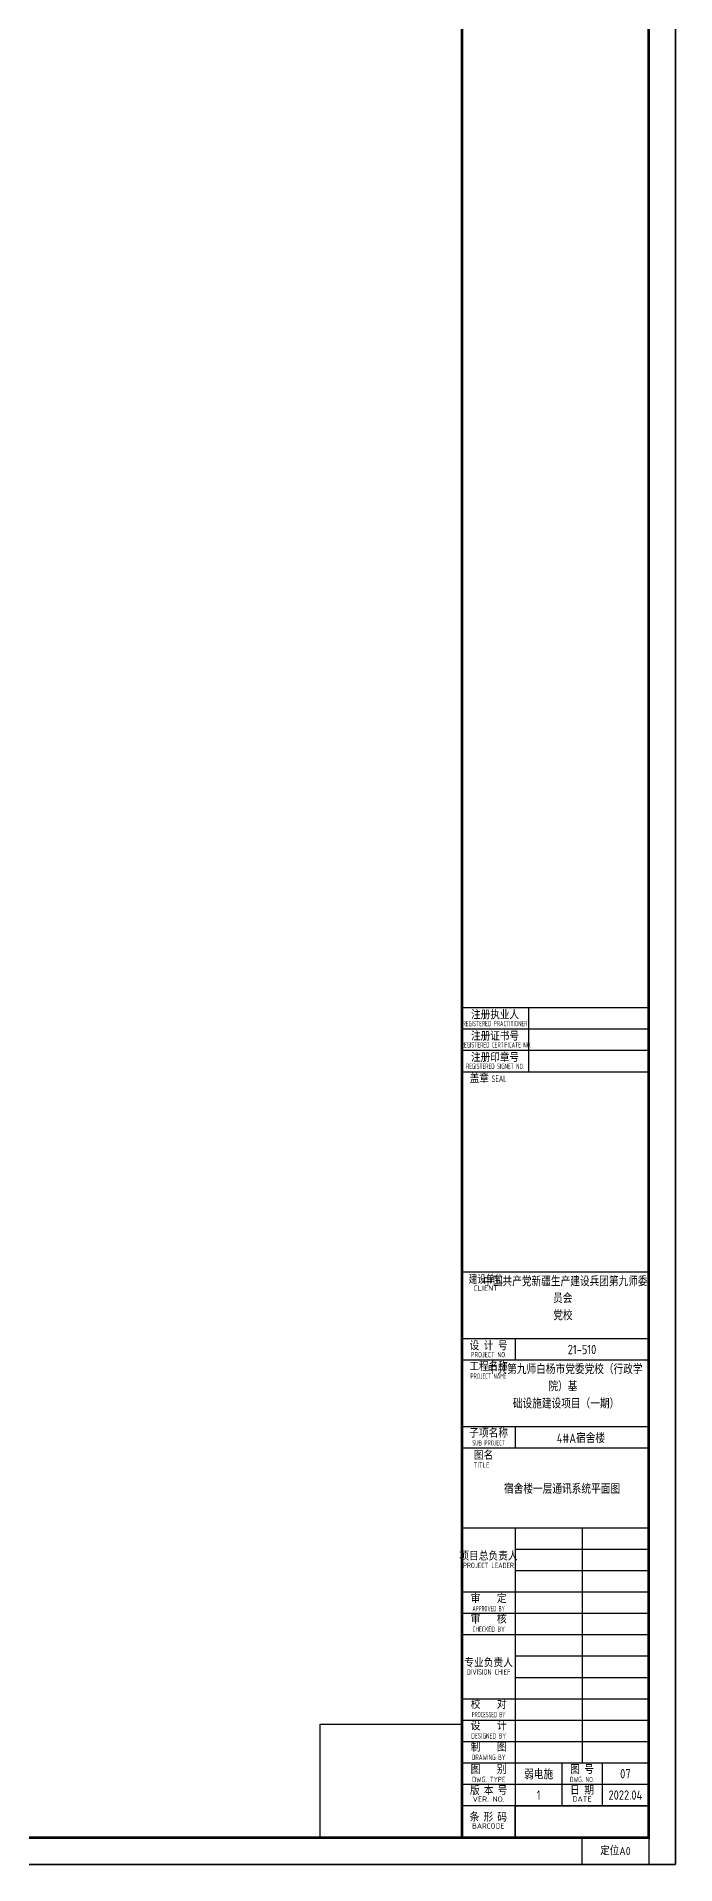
# Model space of a CAD drawing. Extents: x 0 to 2972856, y -1269770 to 0.
# Drawn here: x 2792094 to 2827996, y -974149 to -871384 of the extents above; entities that cross this region are included whole.
import ezdxf
from ezdxf.enums import TextEntityAlignment as Align

# ---------------------------------------------------------------- set-up
doc = ezdxf.new("R2010")
doc.units = 0
doc.header["$LTSCALE"] = 1000
doc.linetypes.add('接地线', pattern=[1.35002, 0.5, -1e-05, 1e-05, 0.5, -0.125, 0.1, -0.125])
for name, color, linetype in [('BTTK', 7, 'Continuous'), ('PUB_TITLE', 7, 'Continuous'), ('电-线路-接地网', 6, '接地线')]:
    doc.layers.add(name, color=color, linetype=linetype)
doc.layers.add('yichutu', color=7, linetype='Continuous', true_color=0xffffff, plot=False)
doc.layers.add('条形码', color=7, linetype='Continuous', plot=False)
doc.layers.add('验收章', color=7, linetype='Continuous', plot=False)
doc.styles.add('HZ(TK)', font='geniso.shx', dxfattribs={"width": 0.9, "bigfont": 'hztxt.shx'})

# ---------------------------------------------------------------- blocks, each defined once
blk = doc.blocks.new('vhtemplate_2020年新竖式图框_A0')
at = {"layer": 'BTTK'}
for p, q in [((1179, 321.01), (1109, 321.01)), ((1134, 321.01), (1134, 297.01)), ((1179, 313.01), (1109, 313.01)), ((1179, 305.01), (1109, 305.01)), ((1179, 305.01), (1109, 305.01)), ((1134, 305.01), (1134, 297.01)), ((1179, 297.01), (1109, 297.01)), ((1179, 222), (1109, 222)), ((1179, 197), (1109, 197)), ((1129, 197), (1129, 189)), ((1179, 189), (1109, 189)), ((1179, 164), (1109, 164)), ((1109, 164), (1109, 156)), ((1129, 164), (1129, 156)), ((1179, 156), (1109, 156)), ((1179, 126), (1109, 126)), ((1129, 126), (1129, 10)), ((1154, 126), (1154, 38)), ((1179, 118), (1129, 118)), ((1179, 110), (1129, 110)), ((1179, 102), (1109, 102)), ((1179, 94), (1109, 94)), ((1179, 86), (1109, 86)), ((1179, 78), (1129, 78)), ((1179, 70), (1129, 70)), ((1179, 62), (1109, 62)), ((1179, 54), (1109, 54)), ((1179, 46), (1109, 46)), ((1179, 38), (1109, 38)), ((1146.5, 38), (1146.5, 22)), ((1161.5, 38), (1161.5, 22)), ((1179, 30), (1109, 30)), ((1179, 22), (1109, 22))]:
    blk.add_line(p, q, dxfattribs=at)
at = {"layer": 'PUB_TITLE', "color": 7}
blk.add_lwpolyline([(0, 0), (1189, 0), (1189, 841), (0, 841)], close=True, dxfattribs=at)
at = {"layer": 'PUB_TITLE', "const_width": 1}
blk.add_lwpolyline([(25, 10), (1179, 10), (1179, 831), (25, 831)], close=True, dxfattribs=at)
blk.add_lwpolyline([(1109, 10), (1109, 831)], dxfattribs=at)
at = {"layer": '条形码'}
blk.add_lwpolyline([(1129, 22), (1179, 22), (1179, 10), (1129, 10)], close=True, dxfattribs=at)
at = {"layer": '验收章'}
for points in [[(1109, 10), (1055.93, 10), (1055.93, 52.53), (1109, 52.53)], [(1154, 10), (1179, 10), (1179, 0), (1154, 0)]]:
    blk.add_lwpolyline(points, close=True, dxfattribs=at)
at = {"layer": 'BTTK', "style": 'HZ(TK)'}
for s, height, width, p in [('REGISTERED PRACTITIONER', 2, 0.65, (1121.39, 315.16)), ('REGISTERED CERTIFICATE NO.', 2, 0.65, (1121.78, 307.16)), ('REGISTERED SIGNET NO.', 2, 0.65, (1121.39, 299.16)), ('建设单位', 3, 0.8, (1118.01, 219.17)), ('PROJECT NO.', 2, 0.75, (1119, 191.07)), ('PROJECT NAME', 2, 0.65, (1119, 183.03)), ('子项名称', 3, 0.9, (1119, 161.52)), ('SUB PROJECT', 2, 0.65, (1119, 158.01)), ('项目总负责人', 3, 0.9, (1118.96, 115.45)), ('PROJECT LEADER', 2, 0.8, (1118.96, 112.09)), ('审    定', 3, 0.9, (1119.02, 99.52)), ('APPROVED BY', 2, 0.6, (1119.02, 95.87)), ('审    核', 3, 0.9, (1119.02, 91.83)), ('CHECKED BY', 2, 0.7, (1119.02, 88.18)), ('专业负责人', 3, 0.9, (1119, 75.48)), ('DIVISION CHIEF', 2, 0.8, (1119, 72.15)), ('校    对', 3, 0.9, (1119.02, 59.83)), ('PROCESSED BY', 2, 0.6, (1119.02, 56.17)), ('设    计', 3, 0.9, (1119.02, 51.83)), ('DESIGNED BY', 2, 0.7, (1119.02, 48.17)), ('制    图', 3, 0.9, (1119.02, 43.83)), ('DRAWING BY', 2, 0.7, (1119.02, 40.17)), ('图    别', 3, 0.9, (1119.02, 35.5)), ('版 本 号', 3, 0.9, (1119.02, 27.57)), ('DWG. TYPE', 2, 0.8, (1119.02, 31.84)), ('DWG. NO.', 2, 0.7, (1154, 31.84)), ('条 形 码', 3, 0.9, (1118.9, 17.6)), ('BARCODE', 2, 0.95, (1118.9, 14.42))]:
    blk.add_text(s, height=height, dxfattribs=dict(at, width=width)).set_placement(p, align=Align.MIDDLE_CENTER)
for s, height, p in [('注册执业人', 3, (1121.42, 318.32)), ('注册证书号', 3, (1121.42, 310.32)), ('注册印章号', 3, (1121.42, 302.32)), ('CLIENT', 2, (1117.95, 215.99)), ('设 计 号', 3, (1119, 194.28)), ('工程名称', 3, (1119, 186.52)), ('图 号', 3, (1154, 35.46)), ('日 期', 3, (1154, 27.67)), ('VER. NO.', 2, (1119, 24.48)), ('DATE', 2, (1154, 24.52))]:
    blk.add_text(s, height=height, dxfattribs=at).set_placement(p, align=Align.MIDDLE_CENTER)
at = {"layer": 'BTTK', "color": 1, "style": 'HZ(TK)'}
blk.add_text('盖章  ', height=3, dxfattribs=at).set_placement((1117.25, 294.46), align=Align.MIDDLE_CENTER)
at = {"layer": 'BTTK', "color": 1, "style": 'HZ(TK)', "width": 0.65}
blk.add_text('SEAL', height=2.5, dxfattribs=at).set_placement((1122.96, 294.46), align=Align.MIDDLE_CENTER)
at = {"layer": 'BTTK', "style": 'HZ(TK)'}
for s, height, width, p in [('图名', 3, 0.9, (1113.46, 153.22)), ('TITLE', 2, 0.8, (1113.4, 149.68))]:
    blk.add_text(s, height=height, dxfattribs=dict(at, width=width)).set_placement(p, align=Align.MIDDLE_LEFT)
at = {"layer": 'BTTK', "color": 4, "style": 'HZ(TK)', "width": 0.9}
for tag, p in [('合作单位', (1144, 743.5)), ('建设单位', (1144, 209.5)), ('工程名称', (1144, 176.5)), ('子项名称', (1154, 160)), ('图纸名称', (1144, 141))]:
    blk.add_attdef(tag, text='', height=3.5, dxfattribs=at).set_placement(p, align=Align.MIDDLE_CENTER)
for tag, p in [('注册证书号', (1156.5, 309.01)), ('注册印章号', (1156.5, 301.01)), ('设计号', (1154, 193)), ('图别', (1137.75, 34)), ('图号', (1170.25, 34)), ('版本号', (1137.75, 26)), ('日期', (1170.25, 26))]:
    blk.add_attdef(tag, text='', height=3.5, dxfattribs=at).set_placement(p, align=Align.MIDDLE)
at = {"layer": '验收章', "style": 'HZ(TK)'}
blk.add_text('定位A0', height=3, dxfattribs=at).set_placement((1166.5, 5), align=Align.MIDDLE_CENTER)
blk = doc.blocks.new('yct-1189-841-178350-126150-150-0.0')
at = {"layer": 'yichutu', "color": 7, "linetype": 'ByBlock', "true_color": 0xffffff}
blk.add_lwpolyline([(0, 0), (0, 126150), (178350, 126150), (178350, 0)], close=True, dxfattribs=at)

msp = doc.modelspace()

# ---------------------------------------------------------------- block references
at = {"layer": 'yichutu', "linetype": 'ByBlock'}
msp.add_blockref('yct-1189-841-178350-126150-150-0.0', (2649646, -974149), dxfattribs=at)
at = {"layer": '电-线路-接地网', "linetype": 'ByBlock'}
ref = msp.add_blockref('vhtemplate_2020年新竖式图框_A0', (2649646, -974149), dxfattribs=dict(at, xscale=150, yscale=150, zscale=150))
ref.add_attrib('建设单位_001', '中国共产党新疆生产建设兵团第九师委', (2817194, -941640), dxfattribs={"layer": 'BTTK', "color": 4, "height": 525, "style": 'HZ(TK)', "width": 0.9})
ref.add_attrib('工程名称_001', '中共第九师白杨市党委党校（行政学', (2817454, -946581), dxfattribs={"layer": 'BTTK', "color": 4, "height": 525, "style": 'HZ(TK)', "width": 0.9})
ref.add_attrib('子项名称_001', '4#A宿舍楼', (2821330, -950458), dxfattribs={"layer": 'BTTK', "color": 4, "height": 525, "style": 'HZ(TK)', "width": 0.9})
ref.add_attrib('图纸名称_001', '宿舍楼一层通讯系统平面图', (2818363, -953308), dxfattribs={"layer": 'BTTK', "color": 4, "height": 525, "style": 'HZ(TK)', "width": 0.9})
ref.add_attrib('设计号', '21-510', dxfattribs={"layer": 'BTTK', "color": 4, "height": 525, "style": 'HZ(TK)', "width": 0.9}).set_placement((2822746, -945199), align=Align.MIDDLE)
ref.add_attrib('图别', '弱电施', dxfattribs={"layer": 'BTTK', "color": 4, "height": 525, "style": 'HZ(TK)', "width": 0.9}).set_placement((2820308, -969049), align=Align.MIDDLE)
ref.add_attrib('图号', '07', dxfattribs={"layer": 'BTTK', "color": 4, "height": 525, "style": 'HZ(TK)', "width": 0.9}).set_placement((2825183, -969049), align=Align.MIDDLE)
ref.add_attrib('版本号', '1', dxfattribs={"layer": 'BTTK', "color": 4, "height": 525, "style": 'HZ(TK)', "width": 0.9}).set_placement((2820308, -970249), align=Align.MIDDLE)
ref.add_attrib('日期', '2022.04', dxfattribs={"layer": 'BTTK', "color": 4, "height": 525, "style": 'HZ(TK)', "width": 0.9}).set_placement((2825183, -970249), align=Align.MIDDLE)
ref.add_attrib('建设单位_002', '员会', (2821116, -942588), dxfattribs={"layer": 'BTTK', "color": 4, "height": 525, "style": 'HZ(TK)', "width": 0.9})
ref.add_attrib('建设单位_003', '党校', (2821131, -943551), dxfattribs={"layer": 'BTTK', "color": 4, "height": 525, "style": 'HZ(TK)', "width": 0.9})
ref.add_attrib('工程名称_002', '院）基', (2820856, -947543), dxfattribs={"layer": 'BTTK', "color": 4, "height": 525, "style": 'HZ(TK)', "width": 0.9})
ref.add_attrib('工程名称_003', '础设施建设项目（一期）', (2818861, -948510), dxfattribs={"layer": 'BTTK', "color": 4, "height": 525, "style": 'HZ(TK)', "width": 0.9})

doc.saveas('drawing.dxf')
